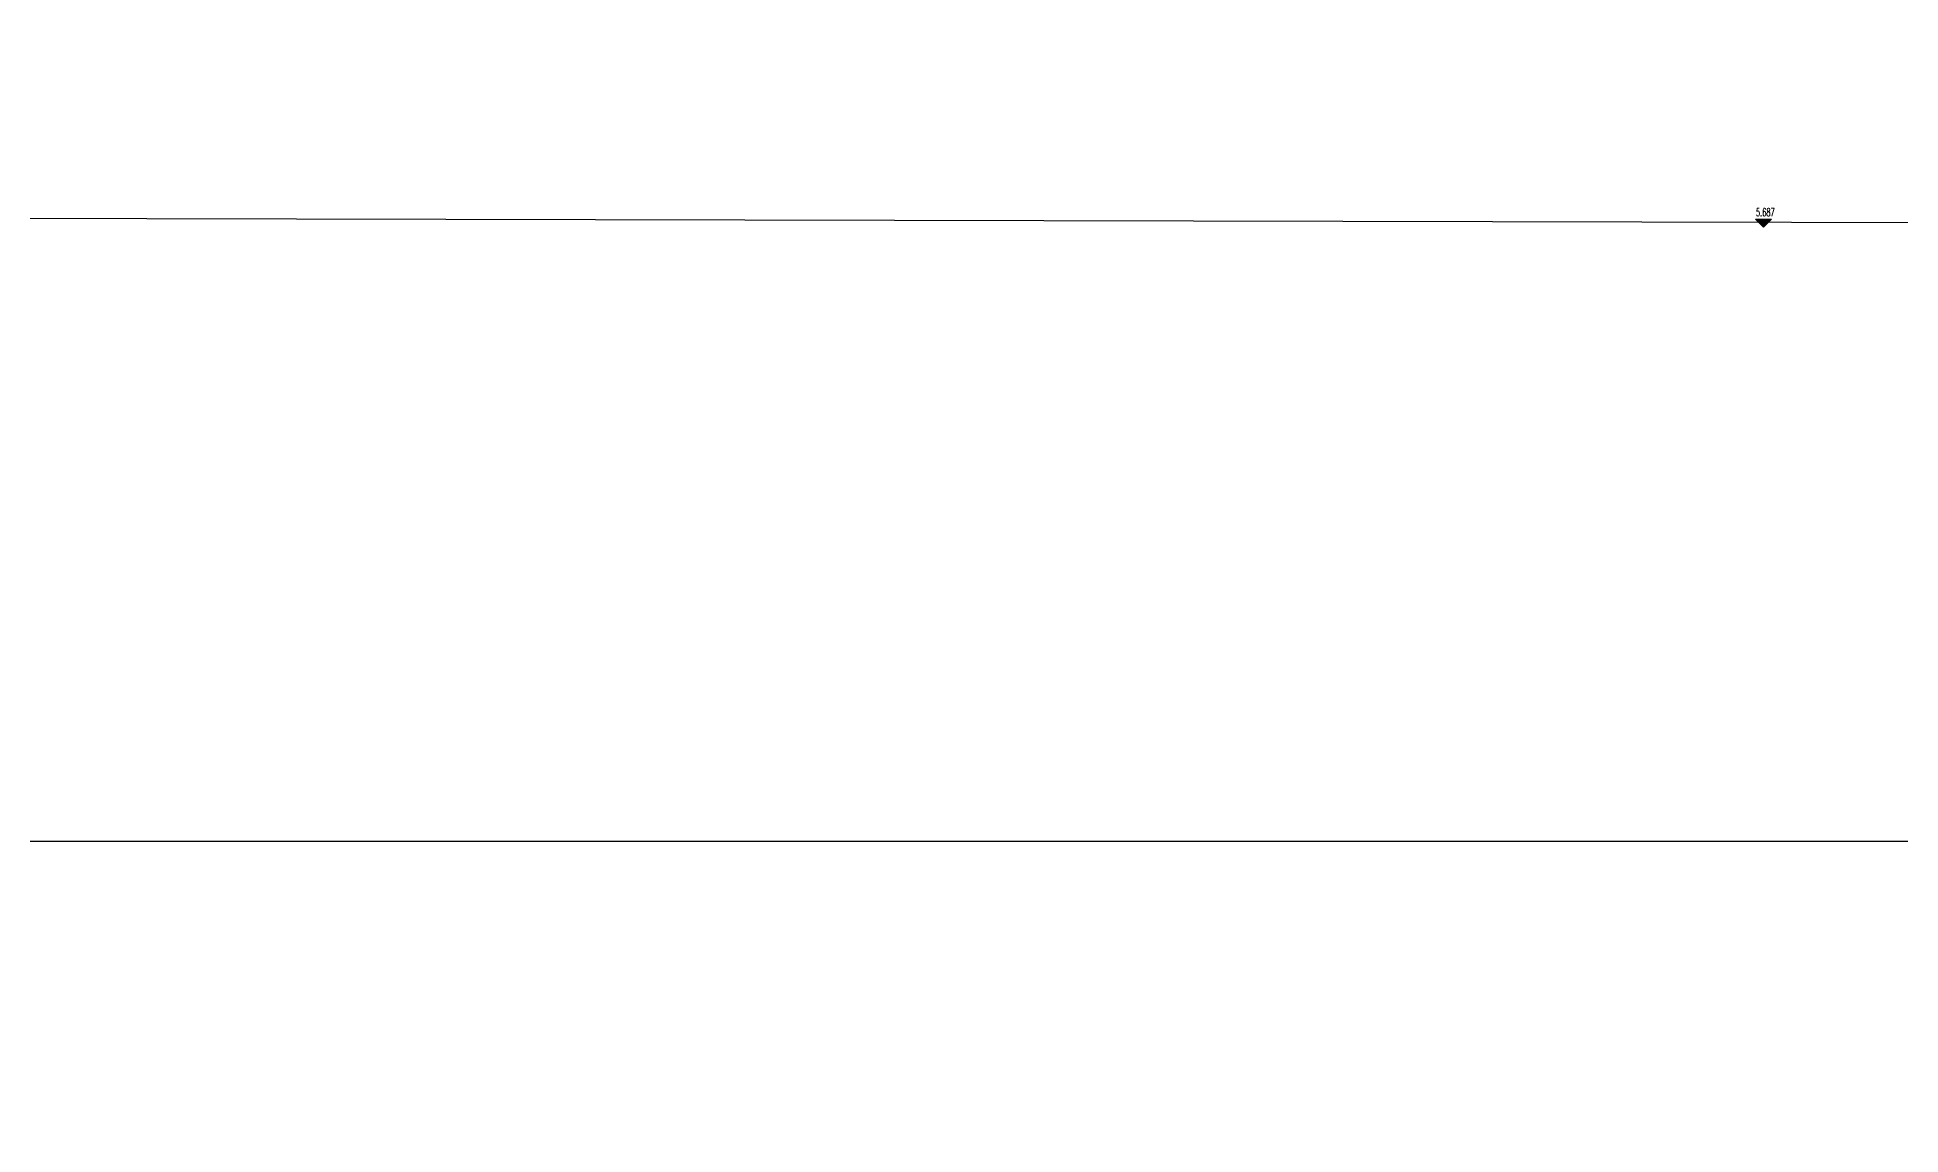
# Model space of a CAD drawing. Header units: millimetres. Extents: x 12325263 to 13848842, y -1463133 to 573208.
# Drawn here: x 12533246 to 12637147, y -729494 to -668289 of the extents above; entities that cross this region are included whole.
import ezdxf
from ezdxf.xclip import XClip

# ---------------------------------------------------------------- set-up
doc = ezdxf.new("R2010")
doc.units = ezdxf.units.MM
doc.header["$LTSCALE"] = 1000
doc.header["$XCLIPFRAME"] = 0
for name, color, linetype in [('A-ANNO-ELEV', 3, 'Continuous'), ('A-ANNO-TEXT', 7, 'Continuous'), ('COLUMN-CONCRETE', 6, 'Continuous'), ('PUB_HATCH', 8, 'Continuous'), ('WALL', 5, 'Continuous'), ('WALL-SHATCH', 8, 'Continuous')]:
    doc.layers.add(name, color=color, linetype=linetype)
doc.styles.add('_TCH_DIM', font='SIMPLEX.shx', dxfattribs={"width": 0.7, "bigfont": 'GBCBIG.shx'})

# ---------------------------------------------------------------- blocks, each defined once
blk = doc.blocks.new('adgshg13-A$C7F010FC0')
at = {"layer": 'WALL-SHATCH'}
h = blk.add_hatch(color=256, dxfattribs=at)
h.dxf.hatch_style = 1
h.paths.add_polyline_path([(-60384, -16881), (-763, 197), (12588, -13153), (12588, -157996), (-162965, -188820), (-171262, -180523), (-171262, -31311), (-150707, -10756), (-131860, -7981), (-99162, -7981), (-99162, -4981), (-76620, -4981), (-70108, -16881)], flags=16)
h.paths.add_polyline_path([(-60091, -16381), (-647, 647), (12988, -12988), (12988, -158332), (-163101, -189250), (-171662, -180689), (-171662, -31145), (-150778, -10261), (-131897, -7481), (-99562, -7481), (-99562, -4581), (-76366, -4581), (-69908, -16381)])
at = {"layer": 'COLUMN-CONCRETE'}
for points in [[(-60091, -16381), (-647, 647), (12988, -12988), (12988, -158332), (-163101, -189250), (-171662, -180689), (-171662, -31145), (-150778, -10261), (-131897, -7481), (-99562, -7481), (-99562, -4581), (-76366, -4581), (-69908, -16381)], [(-60384, -16881), (-763, 197), (12588, -13153), (12588, -157996), (-162965, -188820), (-171262, -180523), (-171262, -31311), (-150707, -10756), (-131860, -7981), (-99162, -7981), (-99162, -4981), (-76620, -4981), (-70108, -16881)]]:
    blk.add_lwpolyline(points, close=True, dxfattribs=at)
blk = doc.blocks.new('A$C4C7A72D3')
at = {"layer": 'WALL', "color": 1}
blk.add_blockref('adgshg13-A$C7F010FC0', (210433, 205503.6), dxfattribs=at)

msp = doc.modelspace()

# ---------------------------------------------------------------- hatches: boundary and pattern name
at = {"layer": 'A-ANNO-ELEV'}
msp.add_hatch(color=256, dxfattribs=at).paths.add_polyline_path([(12629497.9, -678877.4), (12629047.9, -678427.4), (12629947.9, -678427.4)])

# ---------------------------------------------------------------- linework, layer by layer
msp.add_line((12468841.6, -678245.3), (12648841.6, -678641.7))
for p, q in [((12629497.9, -678877.4), (12629047.9, -678427.4)), ((12629047.9, -678427.4), (12629947.9, -678427.4)), ((12629497.9, -678877.4), (12629947.9, -678427.4))]:
    msp.add_line(p, q, dxfattribs=at)
at = {"layer": 'PUB_HATCH'}
msp.add_lwpolyline([(12468841.6, -483133), (12648841.6, -483133), (12648841.6, -713133), (12468841.6, -713133)], close=True, dxfattribs=at)

# ---------------------------------------------------------------- block references
ref = msp.add_blockref('A$C4C7A72D3', (12385714.9, -906209.5), dxfattribs=dict(rotation=350.041249254255))
XClip(ref).set_block_clipping_path([(223442.8584877662, 85923.1187333744), (220542.7961432356, 85923.1422391906), (220542.8579492103, 89292.823275506), (211526.9150355905, 89292.8101311298), (210631.4331447985, 94392.8080583527), (206113.3685902953, 94392.8025418455), (206001.4315187763, 95030.3127344656), (204376.2826588508, 94744.9613686837), (203364.4570056833, 100506.9030052917), (197947.3947122637, 99555.7482674252), (192482.3428474721, 130679.4765393781), (190118.7804593667, 130264.4504016289), (191623.4071957469, 121695.6427078634), (177046.6486519482, 119136.2011700841), (175707.6223907359, 126760.8483765714), (173902.988371335, 128026.4039125028), (169528.3854461554, 127258.2903269802), (169070.0967394859, 129868.3614864857), (163308.2517458182, 128856.6693391807), (163766.52659606, 126246.6171700556), (159679.1795131005, 125528.9180921423), (170669.6888374612, 62935.797914044), (167222.1989369914, 62330.4650948944), (167939.7759490944, 58243.6808593175), (171386.9528796654, 58848.2912487988), (172857.0656793863, 50477.0032648193), (165962.5026008021, 49266.4230898353), (168037.7813034765, 37447.1796448426), (140649.9584970828, 32638.2390106404), (115387.9799239188, 28202.5781787895), (95598.7254695911, 140907.4332163476), (226939.476109907, 163968.8668500402), (240128.6952811591, 88852.8973128139)])

# ---------------------------------------------------------------- texts
at = {"layer": 'A-ANNO-TEXT', "style": '_TCH_DIM', "width": 0.494118}
msp.add_text('5.687', height=446.25, dxfattribs=at).set_placement((12629078, -678269.9))

doc.saveas('drawing.dxf')
